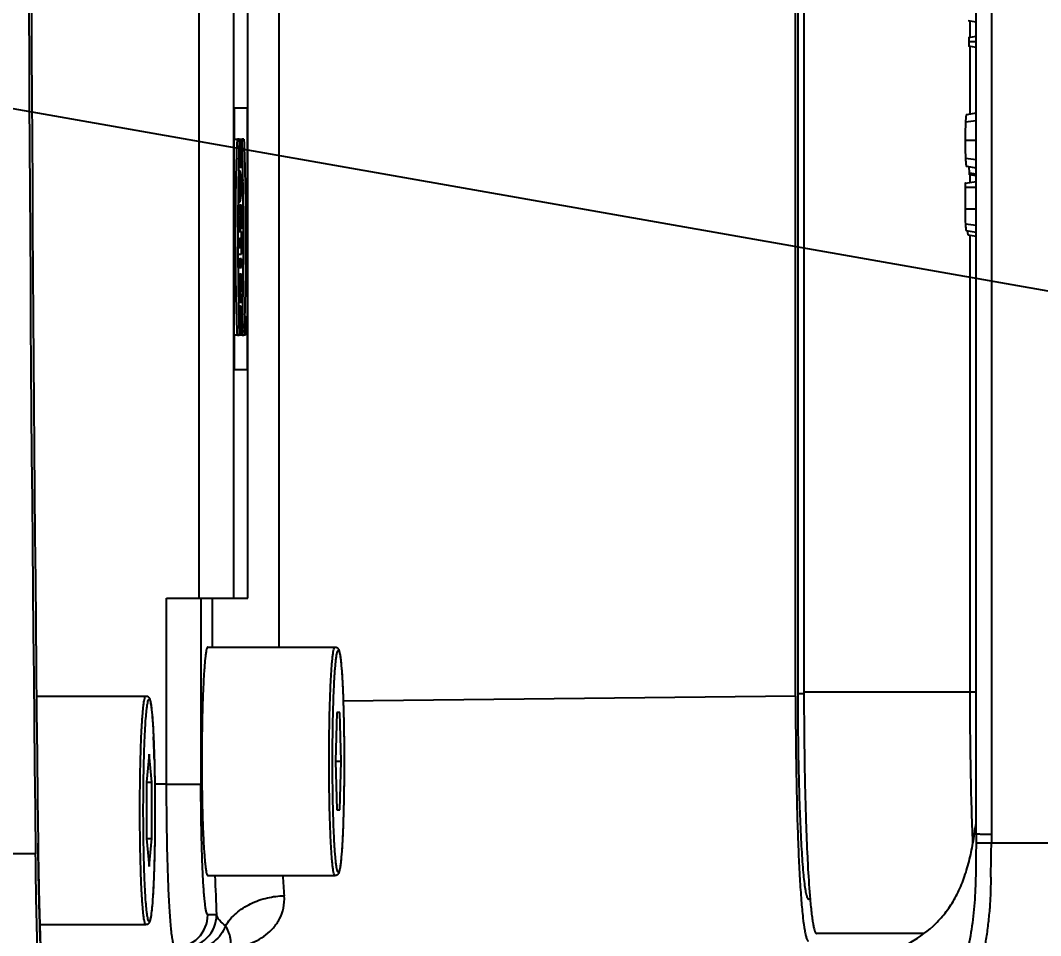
# Model space of a CAD drawing. Header units: millimetres. Extents: x 5828 to 6704, y 123 to 421.
# Drawn here: x 6614.748 to 6616.829, y 231.31 to 233.178 of the extents above; entities that cross this region are included whole.
import ezdxf

# ---------------------------------------------------------------- set-up
doc = ezdxf.new("R2010")
doc.units = ezdxf.units.MM
for name, color, linetype in [('外形图', 7, 'Continuous'), ('尺寸标注', 7, 'Continuous'), ('运动范围', 7, 'Continuous')]:
    doc.layers.add(name, color=color, linetype=linetype)
doc.styles.add('微软雅黑', font='msyh.ttc', dxfattribs={"height": 1.5})
doc.dimstyles.new('尺寸标注_1_15比例', dxfattribs={"dimtxt": 1.5, "dimasz": 1.25, "dimexe": 0.5, "dimexo": 0.4, "dimgap": 0.5, "dimtad": 1, "dimdec": 1, "dimlfac": 15, "dimdsep": 46, "dimtxsty": '微软雅黑', "dimcen": 0.09, "dimadec": 0, "dimazin": 0, "dimtp": 0.01, "dimtm": 0.01, "dimtfac": 1, "dimtdec": 1, "dimtofl": 0, "dimtmove": 0, "dimatfit": 3, "dimfxl": 1, "dimtolj": 1, "dimarcsym": 0})

# ---------------------------------------------------------------- blocks, each defined once
blk = doc.blocks.new('*D965')
at = {"layer": 'Defpoints', "color": 0}
for p in [(6560.7519, 234.3658), (6606.9481, 234.3718), (6651.9644, 234.3658), (6642.7754, 228.0485), (6600.0932, 223.893)]:
    blk.add_point(p, dxfattribs=at)
at = {"layer": '尺寸标注', "color": 0, "lineweight": -2}
blk.add_arc((6606.9821, 234.3658), 12.5355, 185.71574, 344.27495, dxfattribs=at)
at = {"layer": '尺寸标注', "color": 0}
for points in [[(6594.717, 233.1277), (6594.3009, 233.107), (6594.4466, 234.3658)], [(6619.2515, 230.922), (6618.8453, 231.0148), (6619.3268, 232.187)]]:
    blk.add_solid(points, dxfattribs=at)
at = {"layer": '尺寸标注', "color": 0, "insert": (6606.0001, 223.1523), "char_height": 1.5, "attachment_point": 5, "rotation": 354.9953, "style": '微软雅黑'}
blk.add_mtext('\\A1;+\\A1;170%%d', dxfattribs=at)

msp = doc.modelspace()

# ---------------------------------------------------------------- linework, layer by layer
at = {"layer": '外形图'}
for p, q in [((6616.697, 231.5176), (6616.697, 233.9474)), ((6616.7286, 233.9477), (6616.7286, 231.5172)), ((6616.3288, 231.799), (6616.3288, 233.666)), ((6616.3333, 233.6608), (6616.3333, 231.8041)), ((6616.3459, 233.6575), (6616.3459, 231.8075)), ((6615.2753, 231.8991), (6615.2753, 233.5658)), ((6615.1123, 231.9991), (6615.1123, 233.4658)), ((6615.1824, 233.4658), (6615.1824, 231.9991)), ((6615.2112, 231.9991), (6615.2112, 233.4658)), ((6616.6808, 233.1782), (6616.697, 233.1753)), ((6616.685, 233.1436), (6616.685, 233.1774)), ((6616.697, 233.1344), (6616.6822, 233.1344)), ((6616.6826, 233.1432), (6616.697, 233.1457)), ((6616.697, 233.1231), (6616.6826, 233.1257)), ((6616.685, 232.987), (6616.685, 233.1252)), ((6615.2106, 232.9991), (6615.1827, 232.9991)), ((6615.1827, 232.9991), (6615.1827, 232.4658)), ((6615.184, 232.9359), (6615.184, 232.9991)), ((6615.2106, 232.4658), (6615.2106, 232.9991)), ((6616.697, 232.9891), (6616.6773, 232.9857)), ((6616.697, 232.9729), (6616.6755, 232.9703)), ((6615.1827, 232.9359), (6615.1901, 232.9359)), ((6615.1938, 232.9359), (6615.1901, 232.9359)), ((6615.1938, 232.9359), (6615.1997, 232.9359)), ((6615.1938, 232.9359), (6615.1938, 232.9342)), ((6615.1938, 232.9342), (6615.195, 232.9342)), ((6615.1985, 232.9342), (6615.195, 232.9342)), ((6615.195, 232.9342), (6615.195, 232.9161)), ((6615.1985, 232.9161), (6615.1985, 232.9342)), ((6615.2035, 232.9359), (6615.1997, 232.9359)), ((6615.1998, 232.9342), (6615.1997, 232.9359)), ((6616.697, 232.9332), (6616.6748, 232.9332)), ((6615.1933, 232.9161), (6615.195, 232.9161)), ((6615.195, 232.9161), (6615.1964, 232.9161)), ((6615.1964, 232.9161), (6615.1964, 232.8965)), ((6615.1972, 232.9161), (6615.1985, 232.9161)), ((6615.1972, 232.8965), (6615.1972, 232.9161)), ((6615.2005, 232.91), (6615.2003, 232.9162)), ((6615.1928, 232.8965), (6615.195, 232.8965)), ((6615.1964, 232.8965), (6615.195, 232.8965)), ((6615.195, 232.8965), (6615.195, 232.8784)), ((6615.1985, 232.8965), (6615.1972, 232.8965)), ((6615.1985, 232.8784), (6615.1985, 232.8965)), ((6616.697, 232.8933), (6616.6755, 232.896)), ((6615.1924, 232.8785), (6615.1923, 232.8719)), ((6615.1923, 232.8719), (6615.195, 232.8719)), ((6615.1924, 232.8784), (6615.195, 232.8784)), ((6615.195, 232.8784), (6615.1985, 232.8784)), ((6615.195, 232.8719), (6615.195, 232.854)), ((6615.195, 232.8719), (6615.1985, 232.8505)), ((6616.6773, 232.8807), (6616.697, 232.8772)), ((6616.682, 232.8798), (6616.6827, 232.8661)), ((6616.6834, 232.866), (6616.6827, 232.8661)), ((6616.697, 232.8607), (6616.683, 232.8632)), ((6616.697, 232.8643), (6616.6834, 232.866)), ((6616.685, 232.8474), (6616.685, 232.8628)), ((6615.192, 232.854), (6615.195, 232.854)), ((6615.192, 232.8507), (6615.1956, 232.8507)), ((6615.195, 232.854), (6615.1956, 232.8507)), ((6615.1956, 232.8507), (6615.1956, 232.8305)), ((6615.1964, 232.8465), (6615.1964, 232.835)), ((6615.1974, 232.8408), (6615.1964, 232.8465)), ((6615.1985, 232.8299), (6615.1985, 232.8505)), ((6616.6752, 232.8457), (6616.697, 232.8495)), ((6615.1916, 232.8271), (6615.195, 232.8271)), ((6615.1917, 232.8305), (6615.1956, 232.8305)), ((6615.1956, 232.8305), (6615.195, 232.8271)), ((6615.1985, 232.8299), (6615.195, 232.8074)), ((6615.195, 232.8271), (6615.195, 232.8074)), ((6615.1964, 232.8408), (6615.1974, 232.8408)), ((6615.1964, 232.835), (6615.1974, 232.8408)), ((6616.697, 232.8369), (6616.6748, 232.8369)), ((6616.6748, 232.8369), (6616.6748, 232.7932)), ((6615.1914, 232.8075), (6615.1914, 232.8011)), ((6615.1914, 232.801), (6615.195, 232.801)), ((6615.1915, 232.8074), (6615.195, 232.8074)), ((6615.1985, 232.801), (6615.195, 232.801)), ((6615.195, 232.801), (6615.195, 232.7829)), ((6615.1985, 232.7751), (6615.1985, 232.801)), ((6615.1913, 232.7829), (6615.195, 232.7829)), ((6615.195, 232.7829), (6615.1963, 232.7829)), ((6615.195, 232.7699), (6615.1963, 232.7829)), ((6615.1977, 232.7829), (6615.197, 232.7829)), ((6616.6748, 232.7932), (6616.697, 232.7932)), ((6615.1912, 232.7699), (6615.195, 232.7699)), ((6615.195, 232.7699), (6615.195, 232.748)), ((6615.1965, 232.7643), (6615.1954, 232.7524)), ((6616.697, 232.7594), (6616.6754, 232.7621)), ((6615.1911, 232.7524), (6615.1911, 232.748)), ((6615.1911, 232.748), (6615.195, 232.748)), ((6615.1911, 232.748), (6615.1911, 232.7472)), ((6615.1911, 232.7472), (6615.1977, 232.7472)), ((6615.1911, 232.7472), (6615.1911, 232.733)), ((6615.1954, 232.7524), (6615.1975, 232.7524)), ((6615.1985, 232.7472), (6615.1977, 232.7472)), ((6615.1977, 232.7472), (6615.1977, 232.733)), ((6615.1985, 232.7008), (6615.1985, 232.7472)), ((6616.6769, 232.7494), (6616.697, 232.7459)), ((6616.6808, 232.7407), (6616.697, 232.7378)), ((6616.685, 231.8075), (6616.685, 232.7399)), ((6615.1911, 232.733), (6615.195, 232.733)), ((6615.1977, 232.733), (6615.195, 232.733)), ((6615.195, 232.733), (6615.195, 232.7149)), ((6615.1911, 232.7149), (6615.1912, 232.7007)), ((6615.1912, 232.7149), (6615.195, 232.7149)), ((6615.1912, 232.7008), (6615.1977, 232.7008)), ((6615.1912, 232.7007), (6615.1912, 232.6916)), ((6615.195, 232.7149), (6615.1977, 232.7149)), ((6615.1977, 232.7149), (6615.1977, 232.7008)), ((6615.1977, 232.7008), (6615.1985, 232.7008)), ((6615.1913, 232.6917), (6615.195, 232.6917)), ((6615.1985, 232.6917), (6615.195, 232.6917)), ((6615.195, 232.6917), (6615.195, 232.6736)), ((6615.1985, 232.6736), (6615.1985, 232.6917)), ((6615.1914, 232.6736), (6615.195, 232.6736)), ((6615.1914, 232.6736), (6615.1915, 232.6599)), ((6615.1915, 232.66), (6615.195, 232.66)), ((6615.195, 232.6736), (6615.1985, 232.6736)), ((6615.1985, 232.66), (6615.195, 232.66)), ((6615.195, 232.66), (6615.195, 232.6426)), ((6615.1985, 232.6369), (6615.1985, 232.66)), ((6615.1917, 232.6426), (6615.195, 232.6426)), ((6615.195, 232.6426), (6615.197, 232.6431)), ((6615.195, 232.6256), (6615.197, 232.6431)), ((6615.1985, 232.6369), (6615.1975, 232.6273)), ((6615.2017, 232.6272), (6615.2019, 232.6368)), ((6615.1919, 232.6256), (6615.195, 232.6256)), ((6615.195, 232.6256), (6615.195, 232.6027)), ((6615.1975, 232.6273), (6615.1966, 232.6194)), ((6615.1966, 232.6201), (6615.1973, 232.6201)), ((6615.1973, 232.6201), (6615.1966, 232.6194)), ((6615.1985, 232.6201), (6615.1973, 232.6201)), ((6615.1985, 232.6027), (6615.1985, 232.6201)), ((6615.2016, 232.6199), (6615.2017, 232.6272)), ((6615.1923, 232.6027), (6615.195, 232.6027)), ((6615.1923, 232.6026), (6615.1924, 232.595)), ((6615.1967, 232.5951), (6615.1924, 232.5951)), ((6615.1959, 232.5919), (6615.1925, 232.5919)), ((6615.195, 232.6027), (6615.1985, 232.6027)), ((6615.2012, 232.5949), (6615.2013, 232.5997)), ((6615.2013, 232.5997), (6615.2014, 232.6026)), ((6615.2048, 232.5744), (6615.2046, 232.5689)), ((6615.2059, 232.5746), (6615.2048, 232.5746)), ((6615.1969, 232.5557), (6615.1959, 232.5557)), ((6615.1969, 232.5376), (6615.1969, 232.5557)), ((6615.2041, 232.5528), (6615.204, 232.5482)), ((6615.2042, 232.5537), (6615.2041, 232.5528)), ((6615.2043, 232.5565), (6615.2042, 232.5549)), ((6615.2042, 232.5549), (6615.2042, 232.5537)), ((6615.2044, 232.5621), (6615.2043, 232.5576)), ((6615.2043, 232.5576), (6615.2043, 232.5565)), ((6615.2046, 232.5689), (6615.2044, 232.5621)), ((6615.2064, 232.5621), (6615.2054, 232.5621)), ((6615.2054, 232.5519), (6615.2058, 232.5577)), ((6615.2062, 232.5565), (6615.206, 232.5565)), ((6615.2062, 232.5564), (6615.2062, 232.5566)), ((6615.2064, 232.5577), (6615.2064, 232.5621)), ((6615.1901, 232.5359), (6615.1827, 232.5359)), ((6615.2059, 232.5354), (6615.1827, 232.5354)), ((6615.184, 232.4658), (6615.184, 232.5354)), ((6615.1901, 232.5359), (6615.1938, 232.5359)), ((6615.1938, 232.5382), (6615.1938, 232.5376)), ((6615.1952, 232.5376), (6615.1938, 232.5376)), ((6615.1938, 232.5376), (6615.1938, 232.5359)), ((6615.1997, 232.5359), (6615.1938, 232.5359)), ((6615.1952, 232.5376), (6615.1969, 232.5376)), ((6615.1975, 232.5382), (6615.1969, 232.5382)), ((6615.1975, 232.5382), (6615.1984, 232.5382)), ((6615.1985, 232.5483), (6615.1985, 232.5471)), ((6615.1997, 232.5359), (6615.1998, 232.5375)), ((6615.1997, 232.5359), (6615.2035, 232.5358)), ((6615.1998, 232.5375), (6615.1998, 232.5382)), ((6615.2037, 232.5409), (6615.2035, 232.5358)), ((6615.204, 232.5482), (6615.2039, 232.5469)), ((6615.2061, 232.5483), (6615.2053, 232.5483)), ((6615.1827, 232.4658), (6615.2106, 232.4658)), ((6615.0457, 231.9991), (6615.1824, 231.9991)), ((6615.0457, 231.6191), (6615.0457, 231.9991)), ((6615.1158, 231.9991), (6615.1158, 231.6191)), ((6615.1386, 231.9991), (6615.1386, 231.8991)), ((6615.1824, 231.9991), (6615.2112, 231.9991)), ((6615.1298, 231.8991), (6615.3894, 231.8991)), ((6616.3333, 231.8041), (6616.3459, 231.8041)), ((6616.3459, 231.8075), (6616.697, 231.8075)), ((6614.7805, 231.7991), (6615.0035, 231.7991)), ((6616.3288, 231.799), (6615.406, 231.7886)), ((6615.3931, 231.7651), (6615.3901, 231.6658)), ((6615.3991, 231.7651), (6615.3931, 231.7651)), ((6615.4021, 231.6658), (6615.3991, 231.7651)), ((6615.019, 231.7166), (6615.019, 231.716)), ((6615.0101, 231.6805), (6615.0049, 231.6231)), ((6615.0153, 231.6231), (6615.0101, 231.6805)), ((6615.0199, 231.6952), (6615.0199, 231.6938)), ((6615.0206, 231.6716), (6615.0206, 231.671)), ((6615.3901, 231.6658), (6615.4021, 231.6658)), ((6615.3901, 231.6658), (6615.3931, 231.5665)), ((6615.3991, 231.5665), (6615.4021, 231.6658)), ((6615.0049, 231.6231), (6615.0153, 231.6231)), ((6615.0049, 231.6231), (6615.0049, 231.5085)), ((6615.0153, 231.5085), (6615.0153, 231.6231)), ((6615.0457, 231.6191), (6615.0217, 231.6192)), ((6615.0457, 231.6191), (6615.1158, 231.6191)), ((6615.3931, 231.5665), (6615.3991, 231.5665)), ((6616.697, 231.5176), (6616.6966, 231.4555)), ((6614.7836, 231.499), (6614.7836, 231.4987)), ((6615.0049, 231.5085), (6615.0153, 231.5085)), ((6615.0049, 231.5085), (6615.0101, 231.4511)), ((6615.0101, 231.4511), (6615.0153, 231.5085)), ((6616.6969, 231.4994), (6616.7285, 231.4991)), ((6616.7285, 231.4991), (6617.3613, 231.4991)), ((6614.7785, 231.4771), (6612.7018, 231.4754)), ((6616.6966, 231.4555), (6616.6965, 231.4436)), ((6615.1298, 231.4325), (6615.3894, 231.4325)), ((6616.6965, 231.4436), (6616.6964, 231.4402)), ((6616.3585, 231.3841), (6616.3553, 231.3841)), ((6615.1477, 231.3525), (6615.1298, 231.3525)), ((6614.7871, 231.3325), (6615.0035, 231.3325)), ((6616.5903, 231.3141), (6616.3717, 231.3141))]:
    msp.add_line(p, q, dxfattribs=at)
for centre, radius, start, end in [((6869.0406, 234.3658), 254.2786, 179.349058, 180.650944), ((6867.1495, 234.3658), 252.3822, 179.349108, 180.650894), ((6867.1323, 234.3658), 252.365, 179.349137, 180.650872), ((6619.1036, 232.8116), 3.9118, 178.2034, 178.4666), ((6611.5705, 232.8207), 3.631, 1.5086, 1.7928), ((6619.7811, 232.7931), 4.5895, 178.4629, 178.7078), ((6610.3528, 232.7894), 4.8492, 1.2675, 1.4247), ((6620.453, 232.7777), 5.2616, 178.7044, 178.9021), ((6609.3377, 232.767), 5.8645, 1.08828, 1.26665), ((6622.1046, 232.7479), 6.9134, 178.97238, 179.50655), ((6608.4782, 232.7512), 6.7242, 0.84775, 1.08451), ((6607.7426, 232.7402), 7.4598, 0.6896, 0.84831), ((6607.2567, 232.7351), 7.9458, 359.29105, 0.68411), ((6623.077, 232.7376), 7.8859, 179.53865, 179.67012), ((6623.2358, 232.7367), 8.0447, 179.67021, 179.88816), ((6615.6262, 232.7799), 0.4293, 179.5922, 179.9804), ((6623.2607, 232.7365), 8.0695, 180.02434, 180.15288), ((6622.9753, 232.7352), 7.7842, 180.32082, 180.45352), ((6622.8692, 232.7343), 7.6781, 180.55468, 180.68463), ((6622.7062, 232.7323), 7.5151, 180.68446, 180.8561), ((6621.9816, 232.7215), 6.7904, 180.85677, 181.00405), ((6608.8155, 232.715), 6.3869, 358.99181, 359.14739), ((6620.113, 232.6859), 4.9215, 181.0576, 181.7195), ((6610.3372, 232.6856), 4.8649, 358.466, 358.931), ((6614.4739, 232.5589), 0.7246, 0.2491, 1.2415), ((6615.5608, 232.56), 0.365, 179.675, 180.3637), ((6615.5767, 232.5601), 0.3809, 180.3565, 180.6575), ((6614.1855, 232.5567), 1.013, 0.0578, 0.3053), ((6614.0189, 232.5566), 1.1796, 359.5976, 0.0528), ((6611.2772, 232.6605), 3.9246, 358.2129, 358.465), ((6615.5317, 232.5555), 0.3268, 178.8413, 179.3233), ((6615.5616, 232.5551), 0.3568, 179.3193, 179.5821), ((6615.5765, 232.555), 0.3716, 179.5815, 180.0006), ((6615.5708, 232.555), 0.3659, 179.9959, 180.6778), ((6615.5351, 232.5545), 0.3302, 180.6784, 181.0857), ((6615.3839, 232.5566), 0.1787, 178.2512, 178.4219), ((6615.1062, 232.5538), 0.1002, 359.0602, 0.0109), ((6614.9467, 232.5551), 0.26, 359.9948, 0.7317), ((6614.9407, 232.555), 0.266, 359.7393, 360), ((6613.7135, 232.5589), 1.4851, 359.2034, 359.544), ((6612.2228, 232.6547), 2.983, 357.8136, 357.9283), ((6615.5045, 232.554), 0.2996, 181.0876, 181.3232), ((6615.4849, 232.5535), 0.28, 181.3243, 181.4477), ((6615.3699, 232.553), 0.1647, 181.6291, 182.0764), ((6615.3352, 232.5517), 0.1299, 182.0702, 182.6379), ((6625.3729, 231.7977), 9.0441, 179.99187, 181.24366), ((6612.96, 231.6209), 2.0612, 2.0646, 2.643), ((6612.3484, 231.5983), 2.6732, 1.5696, 2.0474), ((6621.1545, 231.7014), 4.8072, 181.898, 182.7549), ((6615.6284, 231.6811), 1.0779, 351.2949, 352.4958), ((6621.106, 231.6426), 5.9654, 182.02081, 182.78796), ((6617.598, 231.5614), 2.3187, 183.1965, 184.2069), ((6615.0631, 231.3524), 0.0666, 270.0421, 0.0427), ((6615.081, 231.3524), 0.0666, 270.0421, 0.0427)]:
    msp.add_arc(centre, radius, start, end, dxfattribs=at)
for points, knots in [([(6616.6826, 233.1432), (6616.6826, 233.1432), (6616.6825, 233.143), (6616.6824, 233.1426), (6616.6823, 233.1418), (6616.6822, 233.1402), (6616.6822, 233.1377), (6616.6822, 233.1355), (6616.6822, 233.1344)], [0, 0, 0, 0, 0.015801, 0.058805, 0.140273, 0.265174, 0.610676, 1, 1, 1, 1]), ([(6616.6822, 233.1344), (6616.6822, 233.1333), (6616.6822, 233.1311), (6616.6822, 233.1286), (6616.6823, 233.127), (6616.6824, 233.1262), (6616.6825, 233.1259), (6616.6826, 233.1257), (6616.6826, 233.1257)], [0, 0, 0, 0, 0.389299, 0.734784, 0.859713, 0.941187, 0.9842, 1, 1, 1, 1]), ([(6616.6755, 232.9703), (6616.6754, 232.9676), (6616.6749, 232.9552), (6616.6748, 232.9429), (6616.6748, 232.9332)], [0, 0, 0, 0, 0.215987, 1, 1, 1, 1]), ([(6616.6773, 232.9857), (6616.6772, 232.9856), (6616.677, 232.9852), (6616.6768, 232.9845), (6616.6765, 232.9832), (6616.6762, 232.9806), (6616.6758, 232.9762), (6616.6756, 232.9724), (6616.6755, 232.9703)], [0, 0, 0, 0, 0.023907, 0.074407, 0.155779, 0.268938, 0.58487, 1, 1, 1, 1]), ([(6615.1901, 232.5359), (6615.1895, 232.551), (6615.1885, 232.5825), (6615.187, 232.6492), (6615.1863, 232.7359), (6615.1872, 232.8377), (6615.1888, 232.9044), (6615.1901, 232.9359)], [0, 0, 0, 0, 0.113096, 0.236594, 0.49998, 0.763261, 1, 1, 1, 1]), ([(6615.2035, 232.9359), (6615.2047, 232.908), (6615.2061, 232.849), (6615.2072, 232.7583), (6615.2068, 232.6657), (6615.2057, 232.6042), (6615.2048, 232.5744)], [0, 0, 0, 0, 0.231793, 0.489775, 0.752769, 1, 1, 1, 1]), ([(6616.6748, 232.9332), (6616.6748, 232.9298), (6616.6748, 232.9174), (6616.6751, 232.905), (6616.6755, 232.896)], [0, 0, 0, 0, 0.274132, 1, 1, 1, 1]), ([(6616.6755, 232.896), (6616.6756, 232.8938), (6616.6758, 232.89), (6616.6762, 232.8856), (6616.6765, 232.8831), (6616.6768, 232.8818), (6616.677, 232.8811), (6616.6772, 232.8807), (6616.6773, 232.8807)], [0, 0, 0, 0, 0.427132, 0.735068, 0.844444, 0.924296, 0.975202, 1, 1, 1, 1]), ([(6616.6827, 232.8661), (6616.6827, 232.8657), (6616.6828, 232.865), (6616.6828, 232.864), (6616.6829, 232.8636), (6616.683, 232.8632), (6616.683, 232.8632)], [0, 0, 0, 0, 0.396636, 0.715486, 0.923641, 1, 1, 1, 1]), ([(6616.6752, 232.8457), (6616.6751, 232.8457), (6616.675, 232.8455), (6616.675, 232.8451), (6616.6749, 232.8443), (6616.6748, 232.8427), (6616.6748, 232.8402), (6616.6748, 232.838), (6616.6748, 232.8369)], [0, 0, 0, 0, 0.015801, 0.058801, 0.140263, 0.26515, 0.610658, 1, 1, 1, 1]), ([(6615.197, 232.78), (6615.197, 232.7789), (6615.197, 232.7769), (6615.197, 232.7746), (6615.1971, 232.773), (6615.1972, 232.7722), (6615.1972, 232.7718), (6615.1973, 232.7715), (6615.1974, 232.7715)], [0, 0, 0, 0, 0.374795, 0.709035, 0.838558, 0.930306, 0.981628, 1, 1, 1, 1]), ([(6615.1974, 232.7715), (6615.1974, 232.7715), (6615.1975, 232.772), (6615.1976, 232.7726), (6615.1976, 232.7738), (6615.1977, 232.7753), (6615.1977, 232.7772), (6615.1977, 232.7797), (6615.1977, 232.7816), (6615.1977, 232.7829)], [0, 0, 0, 0, 0.019787, 0.079891, 0.187303, 0.330043, 0.492081, 0.662112, 1, 1, 1, 1]), ([(6616.6748, 232.7932), (6616.6748, 232.7903), (6616.6748, 232.78), (6616.675, 232.7696), (6616.6754, 232.7621)], [0, 0, 0, 0, 0.273916, 1, 1, 1, 1]), ([(6615.1975, 232.7524), (6615.1974, 232.7524), (6615.1972, 232.7527), (6615.1971, 232.7533), (6615.197, 232.7543), (6615.1969, 232.7556), (6615.1967, 232.7573), (6615.1966, 232.7603), (6615.1965, 232.7626), (6615.1965, 232.7643)], [0, 0, 0, 0, 0.021518, 0.073612, 0.156475, 0.268881, 0.410512, 0.581347, 1, 1, 1, 1]), ([(6615.1985, 232.7751), (6615.1985, 232.7723), (6615.1985, 232.7683), (6615.1984, 232.763), (6615.1982, 232.7596), (6615.1981, 232.7567), (6615.1979, 232.7545), (6615.1978, 232.7531), (6615.1976, 232.7526), (6615.1975, 232.7524), (6615.1975, 232.7524)], [0, 0, 0, 0, 0.365765, 0.534529, 0.685703, 0.814018, 0.913833, 0.977003, 0.993034, 1, 1, 1, 1]), ([(6616.6754, 232.7621), (6616.6755, 232.7603), (6616.6757, 232.7572), (6616.676, 232.7536), (6616.6762, 232.7515), (6616.6764, 232.7504), (6616.6766, 232.7498), (6616.6768, 232.7494), (6616.6769, 232.7494)], [0, 0, 0, 0, 0.41462, 0.72576, 0.838699, 0.921825, 0.974882, 1, 1, 1, 1]), ([(6616.6794, 232.7488), (6616.6794, 232.7483), (6616.6796, 232.7465), (6616.6798, 232.7447), (6616.6799, 232.7435)], [0, 0, 0, 0, 0.298473, 1, 1, 1, 1]), ([(6616.6799, 232.7435), (6616.68, 232.7428), (6616.6802, 232.7419), (6616.6805, 232.7409), (6616.6807, 232.7407), (6616.6808, 232.7407)], [0, 0, 0, 0, 0.716362, 0.902281, 1, 1, 1, 1]), ([(6615.1952, 232.5376), (6615.1951, 232.5425), (6615.195, 232.5525), (6615.195, 232.5673), (6615.1951, 232.5791), (6615.1955, 232.5872), (6615.1957, 232.5905), (6615.1959, 232.5919)], [0, 0, 0, 0, 0.270701, 0.551737, 0.816675, 0.924861, 1, 1, 1, 1]), ([(6615.1959, 232.5919), (6615.1959, 232.5923), (6615.196, 232.5931), (6615.1962, 232.5941), (6615.1964, 232.5947), (6615.1966, 232.5951), (6615.1967, 232.5951)], [0, 0, 0, 0, 0.417582, 0.720594, 0.911138, 1, 1, 1, 1]), ([(6615.1967, 232.5951), (6615.1968, 232.5951), (6615.1971, 232.5945), (6615.1973, 232.5936), (6615.1975, 232.5918), (6615.1977, 232.5895), (6615.1979, 232.5866), (6615.1982, 232.5815), (6615.1983, 232.5775), (6615.1984, 232.5746)], [0, 0, 0, 0, 0.02005, 0.069467, 0.151191, 0.265211, 0.410524, 0.584219, 1, 1, 1, 1]), ([(6615.1964, 232.5747), (6615.1961, 232.5732), (6615.196, 232.569), (6615.1959, 232.5648), (6615.1959, 232.5621)], [0, 0, 0, 0, 0.359856, 1, 1, 1, 1]), ([(6615.1967, 232.5755), (6615.1966, 232.5755), (6615.1965, 232.5751), (6615.1964, 232.5749), (6615.1964, 232.5747)], [0, 0, 0, 0, 0.28794, 1, 1, 1, 1]), ([(6615.1975, 232.5382), (6615.1976, 232.5422), (6615.1977, 232.5482), (6615.1977, 232.5562), (6615.1977, 232.5622), (6615.1976, 232.5675), (6615.1974, 232.5714), (6615.1972, 232.5736), (6615.1971, 232.5746), (6615.1969, 232.5752), (6615.1968, 232.5755), (6615.1967, 232.5755)], [0, 0, 0, 0, 0.319098, 0.481707, 0.64362, 0.794901, 0.912164, 0.951545, 0.977957, 0.993439, 1, 1, 1, 1]), ([(6615.2049, 232.5621), (6615.205, 232.5638), (6615.2051, 232.5662), (6615.2052, 232.5692), (6615.2053, 232.5711), (6615.2054, 232.5725), (6615.2056, 232.5736), (6615.2057, 232.5742), (6615.2058, 232.5746), (6615.2059, 232.5746)], [0, 0, 0, 0, 0.403838, 0.575449, 0.721593, 0.839051, 0.925274, 0.978684, 1, 1, 1, 1]), ([(6615.2059, 232.5746), (6615.206, 232.5746), (6615.2061, 232.5741), (6615.2063, 232.5734), (6615.2064, 232.572), (6615.2066, 232.5702), (6615.2067, 232.5679), (6615.2068, 232.5643), (6615.2069, 232.5614), (6615.2069, 232.5593)], [0, 0, 0, 0, 0.021271, 0.076068, 0.16448, 0.284291, 0.432219, 0.604127, 1, 1, 1, 1]), ([(6615.2059, 232.569), (6615.2059, 232.569), (6615.2058, 232.5688), (6615.2057, 232.5685), (6615.2056, 232.5679), (6615.2055, 232.5667), (6615.2054, 232.5647), (6615.2053, 232.563), (6615.2053, 232.5621)], [0, 0, 0, 0, 0.021698, 0.073975, 0.158217, 0.273463, 0.589064, 1, 1, 1, 1]), ([(6615.2059, 232.5503), (6615.2059, 232.5505), (6615.2058, 232.5514), (6615.2058, 232.5522), (6615.2058, 232.5529)], [0, 0, 0, 0, 0.216947, 1, 1, 1, 1]), ([(6615.2065, 232.5643), (6615.2064, 232.565), (6615.2064, 232.5661), (6615.2063, 232.5677), (6615.2061, 232.5684), (6615.206, 232.569), (6615.2059, 232.569)], [0, 0, 0, 0, 0.418155, 0.731644, 0.927168, 1, 1, 1, 1]), ([(6615.206, 232.5485), (6615.206, 232.5486), (6615.2059, 232.5492), (6615.2059, 232.5498), (6615.2059, 232.5503)], [0, 0, 0, 0, 0.159951, 1, 1, 1, 1]), ([(6615.2062, 232.5537), (6615.2062, 232.5539), (6615.2062, 232.5548), (6615.2062, 232.5557), (6615.2062, 232.5564)], [0, 0, 0, 0, 0.186194, 1, 1, 1, 1]), ([(6615.2064, 232.5522), (6615.2064, 232.5518), (6615.2063, 232.5506), (6615.2063, 232.5494), (6615.2062, 232.5487)], [0, 0, 0, 0, 0.32705, 1, 1, 1, 1]), ([(6615.2066, 232.5584), (6615.2066, 232.5589), (6615.2066, 232.5609), (6615.2065, 232.5629), (6615.2065, 232.5643)], [0, 0, 0, 0, 0.271984, 1, 1, 1, 1]), ([(6615.2053, 232.5397), (6615.2052, 232.5401), (6615.2051, 232.5424), (6615.205, 232.5447), (6615.205, 232.5465)], [0, 0, 0, 0, 0.215023, 1, 1, 1, 1]), ([(6615.2055, 232.5373), (6615.2054, 232.5375), (6615.2054, 232.5383), (6615.2053, 232.539), (6615.2053, 232.5397)], [0, 0, 0, 0, 0.216225, 1, 1, 1, 1]), ([(6615.2054, 232.5458), (6615.2054, 232.5451), (6615.2055, 232.544), (6615.2056, 232.5424), (6615.2057, 232.5416), (6615.2058, 232.541), (6615.2059, 232.541)], [0, 0, 0, 0, 0.418155, 0.731644, 0.927168, 1, 1, 1, 1]), ([(6615.2059, 232.5354), (6615.2058, 232.5354), (6615.2057, 232.5356), (6615.2056, 232.5362), (6615.2055, 232.5368), (6615.2055, 232.5373)], [0, 0, 0, 0, 0.083558, 0.274269, 1, 1, 1, 1]), ([(6615.2059, 232.541), (6615.206, 232.541), (6615.2061, 232.5413), (6615.2061, 232.5416), (6615.2062, 232.5423), (6615.2063, 232.5435), (6615.2065, 232.5457), (6615.2065, 232.5475), (6615.2066, 232.5485)], [0, 0, 0, 0, 0.021544, 0.074097, 0.158851, 0.274667, 0.590857, 1, 1, 1, 1]), ([(6615.2065, 232.5397), (6615.2065, 232.539), (6615.2064, 232.538), (6615.2063, 232.5366), (6615.2061, 232.5359), (6615.206, 232.5354), (6615.2059, 232.5354)], [0, 0, 0, 0, 0.421439, 0.732429, 0.925181, 1, 1, 1, 1]), ([(6615.2061, 232.5483), (6615.2061, 232.5483), (6615.206, 232.5484), (6615.206, 232.5485), (6615.206, 232.5485)], [0, 0, 0, 0, 0.292434, 1, 1, 1, 1]), ([(6615.2062, 232.5487), (6615.2062, 232.5486), (6615.2062, 232.5485), (6615.2061, 232.5483), (6615.2061, 232.5483)], [0, 0, 0, 0, 0.721834, 1, 1, 1, 1]), ([(6615.2068, 232.5465), (6615.2068, 232.5458), (6615.2067, 232.5436), (6615.2067, 232.5413), (6615.2065, 232.5397)], [0, 0, 0, 0, 0.281846, 1, 1, 1, 1]), ([(6615.1298, 231.8991), (6615.1292, 231.8991), (6615.1281, 231.8973), (6615.1272, 231.8941), (6615.126, 231.8884), (6615.125, 231.8807), (6615.1239, 231.8709), (6615.1225, 231.8541), (6615.1209, 231.8287), (6615.1195, 231.7938), (6615.1184, 231.754), (6615.1177, 231.7107), (6615.1176, 231.681), (6615.1176, 231.6658)], [0, 0, 0, 0, 0.007, 0.022193, 0.046433, 0.079681, 0.121689, 0.172086, 0.296094, 0.447033, 0.619147, 0.805851, 1, 1, 1, 1]), ([(6615.3772, 231.6658), (6615.3772, 231.681), (6615.3774, 231.7107), (6615.378, 231.754), (6615.3791, 231.7938), (6615.3806, 231.8287), (6615.3821, 231.8541), (6615.3835, 231.8709), (6615.3846, 231.8807), (6615.3857, 231.8884), (6615.3868, 231.8941), (6615.3877, 231.8973), (6615.3889, 231.8991), (6615.3894, 231.8991)], [0, 0, 0, 0, 0.194146, 0.380847, 0.552959, 0.703897, 0.827906, 0.878303, 0.920312, 0.953562, 0.977803, 0.992998, 1, 1, 1, 1]), ([(6615.3842, 231.6658), (6615.3842, 231.6805), (6615.3844, 231.7095), (6615.385, 231.7514), (6615.3861, 231.7901), (6615.3873, 231.8196), (6615.3885, 231.8405), (6615.3894, 231.8537), (6615.3904, 231.8651), (6615.3914, 231.8746), (6615.3923, 231.8812), (6615.3931, 231.8855), (6615.3937, 231.8879), (6615.3943, 231.8899), (6615.3948, 231.8914), (6615.3961, 231.893), (6615.3973, 231.8914), (6615.3979, 231.8899), (6615.3985, 231.8879), (6615.399, 231.8855), (6615.3998, 231.8812), (6615.4007, 231.8746), (6615.4018, 231.8651), (6615.4027, 231.8537), (6615.4037, 231.8405), (6615.4049, 231.8196), (6615.4061, 231.7901), (6615.4071, 231.7514), (6615.4078, 231.7095), (6615.4079, 231.6805), (6615.4079, 231.6658)], [0, 0, 0, 0, 0.097067, 0.190415, 0.27647, 0.351937, 0.384782, 0.413941, 0.43914, 0.460143, 0.476768, 0.483397, 0.488891, 0.493252, 0.4965, 0.5, 0.503501, 0.506748, 0.511109, 0.516603, 0.523232, 0.539857, 0.560861, 0.586059, 0.615218, 0.648063, 0.72353, 0.809585, 0.902933, 1, 1, 1, 1]), ([(6615.3894, 231.8991), (6615.3911, 231.8991), (6615.394, 231.898), (6615.3963, 231.8951), (6615.3974, 231.8926), (6615.3984, 231.8891), (6615.3995, 231.8838), (6615.4012, 231.8722), (6615.4029, 231.8532), (6615.4043, 231.8312), (6615.4053, 231.8102), (6615.4062, 231.7855), (6615.4075, 231.7373), (6615.4079, 231.6949), (6615.4079, 231.6658)], [0, 0, 0, 0, 0.021478, 0.035199, 0.045625, 0.056095, 0.081208, 0.113791, 0.202826, 0.321991, 0.39165, 0.467178, 0.632912, 1, 1, 1, 1]), ([(6616.3333, 231.8041), (6616.3333, 231.7768), (6616.3336, 231.7232), (6616.3348, 231.6455), (6616.3367, 231.5738), (6616.339, 231.5191), (6616.3412, 231.4805), (6616.3429, 231.456), (6616.3447, 231.4349), (6616.3466, 231.4173), (6616.3486, 231.4035), (6616.3503, 231.3943), (6616.3519, 231.389), (6616.3529, 231.3864), (6616.3539, 231.3847), (6616.3549, 231.3841), (6616.3553, 231.3841)], [0, 0, 0, 0, 0.194095, 0.380751, 0.552821, 0.703721, 0.769396, 0.827701, 0.878085, 0.920084, 0.953325, 0.977561, 0.98628, 0.992774, 0.997178, 1, 1, 1, 1]), ([(6616.3459, 231.8075), (6616.3459, 231.7614), (6616.3466, 231.673), (6616.3486, 231.5845), (6616.35, 231.5422)], [0, 0, 0, 0, 0.520786, 1, 1, 1, 1]), ([(6616.6906, 231.4988), (6616.6886, 231.5471), (6616.6858, 231.65), (6616.685, 231.7529), (6616.685, 231.8075)], [0, 0, 0, 0, 0.4701, 1, 1, 1, 1]), ([(6615.0035, 231.3325), (6615.0029, 231.3325), (6615.0018, 231.3343), (6615.0009, 231.3375), (6614.9997, 231.3432), (6614.9987, 231.3509), (6614.9976, 231.3607), (6614.9962, 231.3775), (6614.9946, 231.4029), (6614.9932, 231.4378), (6614.9921, 231.4776), (6614.9914, 231.5209), (6614.9912, 231.5658), (6614.9914, 231.6107), (6614.9921, 231.654), (6614.9932, 231.6938), (6614.9946, 231.7287), (6614.9962, 231.7541), (6614.9976, 231.7709), (6614.9987, 231.7807), (6614.9997, 231.7884), (6615.0009, 231.7941), (6615.0018, 231.7973), (6615.0029, 231.7991), (6615.0035, 231.7991)], [0, 0, 0, 0, 0.003501, 0.011098, 0.023219, 0.039844, 0.060848, 0.086047, 0.148051, 0.22352, 0.309577, 0.402928, 0.5, 0.597072, 0.690423, 0.77648, 0.851949, 0.913953, 0.939152, 0.960156, 0.976781, 0.988902, 0.996499, 1, 1, 1, 1]), ([(6615.0101, 231.3391), (6615.0096, 231.3391), (6615.0085, 231.3409), (6615.0076, 231.3441), (6615.0065, 231.3496), (6615.0055, 231.357), (6615.0044, 231.3665), (6615.003, 231.3829), (6615.0015, 231.4076), (6615.0001, 231.4415), (6614.9991, 231.4802), (6614.9984, 231.5221), (6614.9982, 231.5658), (6614.9984, 231.6095), (6614.9991, 231.6514), (6615.0001, 231.6901), (6615.0015, 231.724), (6615.003, 231.7487), (6615.0044, 231.7651), (6615.0055, 231.7746), (6615.0065, 231.782), (6615.0076, 231.7875), (6615.0085, 231.7907), (6615.0096, 231.7925), (6615.0101, 231.7925)], [0, 0, 0, 0, 0.003501, 0.011098, 0.023218, 0.039843, 0.060847, 0.086046, 0.14805, 0.223519, 0.309576, 0.402928, 0.5, 0.597072, 0.690424, 0.776481, 0.85195, 0.913954, 0.939153, 0.960157, 0.976782, 0.988902, 0.996499, 1, 1, 1, 1]), ([(6615.0035, 231.7991), (6615.0052, 231.7991), (6615.0081, 231.798), (6615.0103, 231.7951), (6615.0114, 231.7926), (6615.0125, 231.7891), (6615.0136, 231.7838), (6615.0152, 231.7722), (6615.017, 231.7532), (6615.0183, 231.7312), (6615.0193, 231.7102), (6615.0203, 231.6855), (6615.0216, 231.6373), (6615.0223, 231.5658), (6615.0216, 231.4943), (6615.0203, 231.4461), (6615.0193, 231.4214), (6615.0183, 231.4004), (6615.017, 231.3784), (6615.0152, 231.3594), (6615.0136, 231.3478), (6615.0125, 231.3425), (6615.0114, 231.339), (6615.0103, 231.3365), (6615.0081, 231.3336), (6615.0052, 231.3325), (6615.0035, 231.3325)], [0, 0, 0, 0, 0.010741, 0.0176, 0.022812, 0.028048, 0.040604, 0.056894, 0.101409, 0.160989, 0.195817, 0.233582, 0.316451, 0.499999, 0.683548, 0.766417, 0.804182, 0.83901, 0.898591, 0.943106, 0.959396, 0.971952, 0.977188, 0.9824, 0.989259, 1, 1, 1, 1]), ([(6615.0101, 231.7925), (6615.0107, 231.7925), (6615.0119, 231.7904), (6615.0128, 231.7868), (6615.014, 231.7804), (6615.0151, 231.7719), (6615.0162, 231.761), (6615.0172, 231.748), (6615.0182, 231.733), (6615.0187, 231.7223), (6615.019, 231.7166)], [0, 0, 0, 0, 0.023024, 0.07443, 0.156734, 0.269614, 0.412031, 0.582507, 0.779211, 1, 1, 1, 1]), ([(6615.0206, 231.671), (6615.0211, 231.6529), (6615.0218, 231.6155), (6615.0221, 231.559), (6615.0217, 231.503), (6615.0207, 231.4582), (6615.0195, 231.4254), (6615.0185, 231.404), (6615.0174, 231.3852), (6615.0161, 231.3694), (6615.0148, 231.3568), (6615.0135, 231.3477), (6615.0122, 231.3422), (6615.0112, 231.3398), (6615.0104, 231.3391), (6615.0101, 231.3391)], [0, 0, 0, 0, 0.163428, 0.336823, 0.508856, 0.668286, 0.739971, 0.804709, 0.861443, 0.909256, 0.947385, 0.975255, 0.992547, 0.997321, 1, 1, 1, 1]), ([(6615.1176, 231.6658), (6615.1176, 231.6506), (6615.1177, 231.6209), (6615.1184, 231.5776), (6615.1195, 231.5378), (6615.1209, 231.5029), (6615.1225, 231.4775), (6615.1239, 231.4607), (6615.125, 231.4509), (6615.126, 231.4432), (6615.1272, 231.4375), (6615.1281, 231.4343), (6615.1292, 231.4325), (6615.1298, 231.4325)], [0, 0, 0, 0, 0.194143, 0.380841, 0.552952, 0.703888, 0.827898, 0.878295, 0.920305, 0.953556, 0.9778, 0.992997, 1, 1, 1, 1]), ([(6615.3894, 231.4325), (6615.3889, 231.4325), (6615.3877, 231.4343), (6615.3868, 231.4375), (6615.3857, 231.4432), (6615.3846, 231.4509), (6615.3835, 231.4607), (6615.3821, 231.4775), (6615.3806, 231.5029), (6615.3791, 231.5378), (6615.378, 231.5776), (6615.3774, 231.6209), (6615.3772, 231.6506), (6615.3772, 231.6658)], [0, 0, 0, 0, 0.007002, 0.022197, 0.046438, 0.079688, 0.121697, 0.172094, 0.296103, 0.447041, 0.619153, 0.805854, 1, 1, 1, 1]), ([(6615.4079, 231.6658), (6615.4079, 231.6511), (6615.4078, 231.6221), (6615.4071, 231.5802), (6615.4061, 231.5415), (6615.4049, 231.512), (6615.4037, 231.4911), (6615.4027, 231.4779), (6615.4018, 231.4665), (6615.4007, 231.457), (6615.3998, 231.4504), (6615.399, 231.4461), (6615.3985, 231.4437), (6615.3979, 231.4417), (6615.3973, 231.4402), (6615.3961, 231.4386), (6615.3948, 231.4402), (6615.3943, 231.4417), (6615.3937, 231.4437), (6615.3931, 231.4461), (6615.3923, 231.4504), (6615.3914, 231.457), (6615.3904, 231.4665), (6615.3894, 231.4779), (6615.3885, 231.4911), (6615.3873, 231.512), (6615.3861, 231.5415), (6615.385, 231.5802), (6615.3844, 231.6221), (6615.3842, 231.6511), (6615.3842, 231.6658)], [0, 0, 0, 0, 0.097067, 0.190415, 0.27647, 0.351937, 0.384782, 0.413941, 0.43914, 0.460143, 0.476768, 0.483397, 0.488891, 0.493252, 0.4965, 0.5, 0.503501, 0.506748, 0.511109, 0.516603, 0.523232, 0.539857, 0.560861, 0.586059, 0.615218, 0.648063, 0.72353, 0.809585, 0.902933, 1, 1, 1, 1]), ([(6615.4079, 231.6658), (6615.4079, 231.6367), (6615.4075, 231.5943), (6615.4062, 231.5461), (6615.4053, 231.5214), (6615.4043, 231.5004), (6615.4029, 231.4784), (6615.4012, 231.4594), (6615.3995, 231.4478), (6615.3984, 231.4425), (6615.3974, 231.439), (6615.3963, 231.4365), (6615.394, 231.4336), (6615.3911, 231.4325), (6615.3894, 231.4325)], [0, 0, 0, 0, 0.367094, 0.53283, 0.608359, 0.678017, 0.797179, 0.886211, 0.918792, 0.943905, 0.954375, 0.9648, 0.978517, 1, 1, 1, 1]), ([(6615.0632, 231.2858), (6615.0624, 231.2858), (6615.0614, 231.2874), (6615.0605, 231.2896), (6615.0593, 231.2939), (6615.0579, 231.3011), (6615.0563, 231.3121), (6615.0548, 231.3261), (6615.0534, 231.3429), (6615.052, 231.3623), (6615.0503, 231.3929), (6615.0485, 231.4363), (6615.0469, 231.4932), (6615.046, 231.5549), (6615.0457, 231.5975), (6615.0457, 231.6191)], [0, 0, 0, 0, 0.007002, 0.013496, 0.022218, 0.046459, 0.079708, 0.121716, 0.172112, 0.230429, 0.29612, 0.447054, 0.619162, 0.80586, 1, 1, 1, 1]), ([(6615.1298, 231.3525), (6615.1291, 231.3525), (6615.1278, 231.3546), (6615.1268, 231.3583), (6615.1255, 231.3648), (6615.1243, 231.3735), (6615.1231, 231.3847), (6615.1219, 231.3981), (6615.1208, 231.4137), (6615.1194, 231.4382), (6615.118, 231.4729), (6615.1168, 231.5184), (6615.116, 231.5678), (6615.1158, 231.6018), (6615.1158, 231.6191)], [0, 0, 0, 0, 0.007001, 0.022196, 0.046438, 0.079688, 0.121697, 0.172095, 0.230414, 0.296106, 0.447045, 0.619158, 0.80586, 1, 1, 1, 1]), ([(6616.3309, 231.6014), (6616.3314, 231.5799), (6616.3325, 231.5388), (6616.3346, 231.4802), (6616.3372, 231.4284), (6616.3401, 231.3844), (6616.3433, 231.3491), (6616.3463, 231.3256), (6616.349, 231.3118), (6616.3506, 231.3058), (6616.352, 231.3023), (6616.353, 231.3003), (6616.3542, 231.2991), (6616.3549, 231.2991)], [0, 0, 0, 0, 0.211767, 0.405391, 0.576806, 0.722423, 0.839228, 0.924885, 0.95554, 0.977975, 0.986158, 0.992402, 1, 1, 1, 1]), ([(6616.3333, 231.2287), (6616.3505, 231.2287), (6616.3867, 231.2326), (6616.442, 231.2457), (6616.4999, 231.265), (6616.5575, 231.2911), (6616.6025, 231.3208), (6616.6321, 231.3524), (6616.651, 231.3797), (6616.6665, 231.4103), (6616.6786, 231.444), (6616.6876, 231.4802), (6616.6919, 231.5052), (6616.6939, 231.518)], [0, 0, 0, 0, 0.101215, 0.213577, 0.334558, 0.459753, 0.585678, 0.648877, 0.713485, 0.780535, 0.850605, 0.923858, 1, 1, 1, 1]), ([(6616.697, 231.5176), (6616.6971, 231.5175), (6616.6974, 231.5176), (6616.6977, 231.5175), (6616.6985, 231.5175), (6616.6995, 231.5175), (6616.7008, 231.5175), (6616.7031, 231.5175), (6616.7065, 231.5174), (6616.7112, 231.5174), (6616.7166, 231.5173), (6616.7225, 231.5173), (6616.7265, 231.5172), (6616.7286, 231.5172)], [0, 0, 0, 0, 0.004783, 0.019004, 0.042549, 0.075201, 0.11667, 0.166578, 0.28986, 0.440626, 0.613463, 0.802182, 1, 1, 1, 1]), ([(6614.8064, 231.0711), (6614.8065, 231.0709), (6614.806, 231.0722), (6614.8059, 231.0728), (6614.8053, 231.075), (6614.8046, 231.0781), (6614.8037, 231.0829), (6614.8027, 231.0886), (6614.8018, 231.0953), (6614.8008, 231.1029), (6614.7994, 231.1146), (6614.7977, 231.1313), (6614.7959, 231.1535), (6614.7941, 231.1785), (6614.7924, 231.2062), (6614.7908, 231.2363), (6614.7888, 231.2809), (6614.7867, 231.3412), (6614.7848, 231.4182), (6614.784, 231.4716), (6614.7836, 231.499)], [0, 0, 0, 0, 0.001659, 0.004062, 0.007322, 0.01606, 0.027391, 0.041042, 0.056839, 0.074664, 0.094426, 0.139487, 0.191542, 0.25017, 0.314956, 0.385477, 0.46129, 0.626928, 0.807917, 1, 1, 1, 1]), ([(6614.7836, 231.4987), (6614.7841, 231.4531), (6614.7857, 231.3674), (6614.7897, 231.25), (6614.7944, 231.1664), (6614.7991, 231.1136), (6614.8017, 231.0924), (6614.8031, 231.0833)], [0, 0, 0, 0, 0.329406, 0.617859, 0.84635, 0.933232, 1, 1, 1, 1]), ([(6616.3921, 230.8991), (6616.4128, 230.8991), (6616.4565, 230.9067), (6616.5189, 230.938), (6616.5784, 230.9887), (6616.632, 231.0591), (6616.6691, 231.1308), (6616.6937, 231.1967), (6616.7062, 231.2422), (6616.7143, 231.2803), (6616.7192, 231.3101), (6616.723, 231.3406), (6616.7261, 231.3716), (6616.7277, 231.4032), (6616.7274, 231.435), (6616.7276, 231.467), (6616.7282, 231.4884), (6616.7285, 231.4991)], [0, 0, 0, 0, 0.082514, 0.172755, 0.274494, 0.390259, 0.521979, 0.593925, 0.669674, 0.708883, 0.74888, 0.789593, 0.830935, 0.872751, 0.914961, 0.957425, 1, 1, 1, 1]), ([(6614.792, 231.0819), (6614.7901, 231.1083), (6614.7867, 231.1663), (6614.7814, 231.298), (6614.7793, 231.4032), (6614.7785, 231.477)], [0, 0, 0, 0, 0.201452, 0.440593, 1, 1, 1, 1]), ([(6616.3529, 231.4703), (6616.3533, 231.4622), (6616.3548, 231.4334), (6616.3567, 231.4046), (6616.3585, 231.3839)], [0, 0, 0, 0, 0.28179, 1, 1, 1, 1]), ([(6616.6964, 231.4402), (6616.6961, 231.4215), (6616.695, 231.3844), (6616.6896, 231.3298), (6616.6797, 231.2774), (6616.6657, 231.2282), (6616.6487, 231.1824), (6616.6289, 231.1402), (6616.6069, 231.1017), (6616.5836, 231.0665), (6616.5589, 231.0352), (6616.5324, 231.0087), (6616.505, 230.9863), (6616.4772, 230.9674), (6616.449, 230.9521), (6616.4206, 230.9405), (6616.392, 230.9337), (6616.3726, 230.9323), (6616.3632, 230.9327)], [0, 0, 0, 0, 0.084672, 0.167585, 0.247982, 0.325255, 0.398794, 0.468623, 0.535408, 0.59924, 0.659256, 0.715332, 0.76837, 0.818997, 0.867227, 0.913166, 0.957163, 1, 1, 1, 1]), ([(6615.1657, 231.3302), (6615.1716, 231.3396), (6615.187, 231.3572), (6615.2167, 231.3765), (6615.2505, 231.3882), (6615.2741, 231.3911), (6615.2856, 231.3914)], [0, 0, 0, 0, 0.237955, 0.493726, 0.753134, 1, 1, 1, 1]), ([(6615.1715, 231.2858), (6615.1851, 231.286), (6615.2124, 231.2903), (6615.2435, 231.3064), (6615.2643, 231.3257), (6615.2771, 231.344), (6615.2853, 231.3664), (6615.2864, 231.3829), (6615.2856, 231.3914)], [0, 0, 0, 0, 0.233883, 0.470325, 0.592795, 0.7194, 0.853233, 1, 1, 1, 1]), ([(6616.3585, 231.3839), (6616.3594, 231.3739), (6616.3608, 231.3598), (6616.3631, 231.3425), (6616.3647, 231.3326), (6616.3663, 231.3248), (6616.3678, 231.3197), (6616.369, 231.3168), (6616.37, 231.3151), (6616.3711, 231.3141), (6616.3717, 231.3141)], [0, 0, 0, 0, 0.42039, 0.588651, 0.728041, 0.838146, 0.918916, 0.948535, 0.971331, 1, 1, 1, 1]), ([(6615.1657, 231.3302), (6615.1614, 231.3335), (6615.1543, 231.34), (6615.1487, 231.3483), (6615.1477, 231.3525)], [0, 0, 0, 0, 0.558245, 1, 1, 1, 1]), ([(6615.1657, 231.3302), (6615.1636, 231.3239), (6615.1574, 231.3117), (6615.1433, 231.2973), (6615.1257, 231.2879), (6615.1127, 231.2858), (6615.1062, 231.2858)], [0, 0, 0, 0, 0.255611, 0.507223, 0.754849, 1, 1, 1, 1]), ([(6615.1716, 231.2858), (6615.1753, 231.2859), (6615.1769, 231.293), (6615.1768, 231.2982), (6615.1765, 231.3027), (6615.1752, 231.3093), (6615.1718, 231.3192), (6615.1682, 231.3264), (6615.1657, 231.3302)], [0, 0, 0, 0, 0.229499, 0.284285, 0.347428, 0.503353, 0.711341, 1, 1, 1, 1])]:
    msp.add_open_spline(points, degree=3, knots=knots, dxfattribs=at)
msp.add_open_spline([(6616.7286, 231.5172), (6616.7285, 231.5112), (6616.7286, 231.5052), (6616.7285, 231.4991)], degree=3, dxfattribs=at)
at = {"layer": '运动范围', "color": 0}
msp.add_line((6642.7754, 228.0485), (6606.9481, 234.3718), dxfattribs=at)
msp.add_arc((6606.9481, 234.3658), 36.38, 10, 350, dxfattribs=at)

# ---------------------------------------------------------------- dimensions: what is measured, and where the dimension line sits
at = {"layer": '尺寸标注'}
dim = msp.add_angular_dim_2l(base=(6600.0932, 223.893), line1=((6560.7519, 234.3658), (6651.9644, 234.3658)), line2=((6642.7754, 228.0485), (6606.9481, 234.3718)), text='\\A1;+<>', dimstyle='尺寸标注_1_15比例', override={"dimtxsty": '微软雅黑'}, dxfattribs=at)
dim.commit()
dim.dimension.update_dxf_attribs({"geometry": '*D965', "text_midpoint": (6605.8885, 221.8781), "dimtype": 162})

doc.saveas('drawing.dxf')
